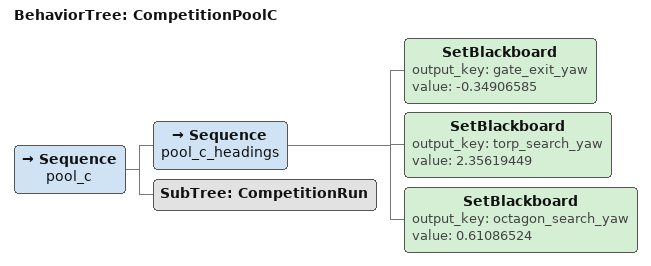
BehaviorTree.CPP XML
<?xml version="1.0" encoding="UTF-8"?>
<!-- RoboSub 2026 competition run, pool C start. Same headings as pool B;
     see pool_a.xml for what each value means. -->
<root BTCPP_format="4" main_tree_to_execute="CompetitionPoolC">
  <BehaviorTree ID="CompetitionPoolC">
    <Sequence name="pool_c">
      <Sequence name="pool_c_headings">
        <SetBlackboard output_key="gate_exit_yaw" value="-0.34906585"/>
        <SetBlackboard output_key="torp_search_yaw" value="2.35619449"/>
        <SetBlackboard output_key="octagon_search_yaw" value="0.61086524"/>
      </Sequence>
      <SubTree ID="CompetitionRun"/>
    </Sequence>
  </BehaviorTree>
</root>
